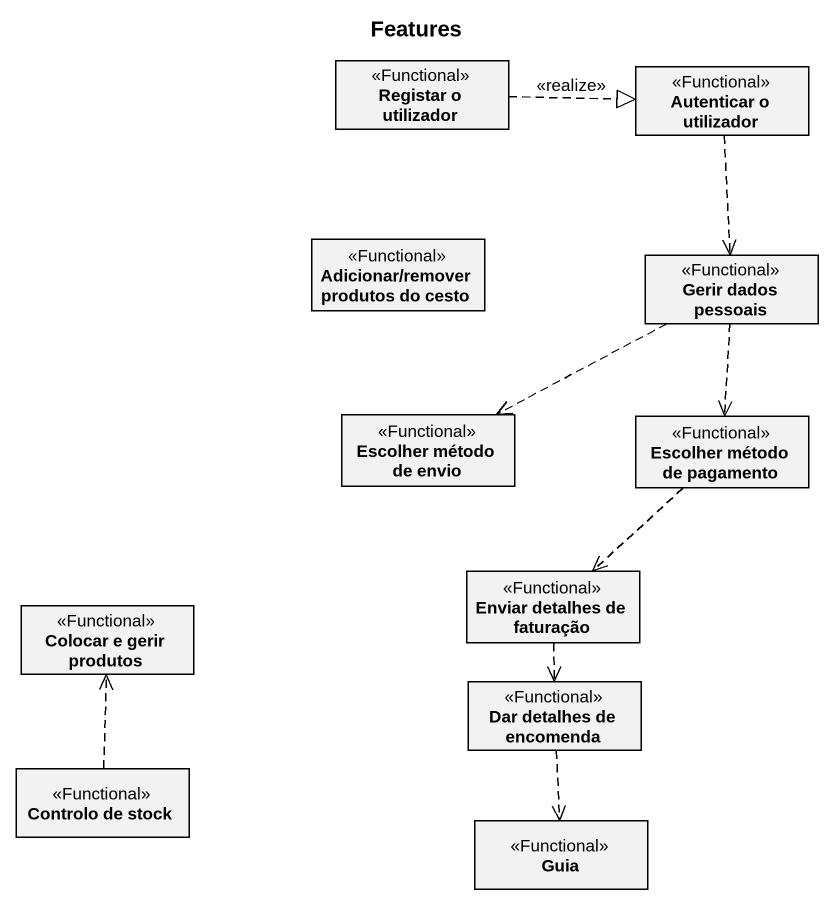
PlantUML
@startuml
title Features
hide circle
hide empty members
class "Registar o utilizador" as Registar_o_utilizador <<Functional>>
class "Autenticar o utilizador" as Autenticar_o_utilizador <<Functional>>
class "Adicionar/remover produtos do cesto" as Adicionar_remover_produtos <<Functional>>
class "Gerir dados pessoais" as Gerir_dados_pessoais <<Functional>>
class "Escolher método de envio" as Escolher_método_de_envio <<Functional>>
class "Escolher método de pagamento" as Escolher_método_de_pagamento <<Functional>>
class "Colocar e gerir produtos" as Colocar_e_gerir_produtos <<Functional>>
class "Enviar detalhes de faturação" as Enviar_detalhes_de_faturação <<Functional>>
class "Dar detalhes de encomenda" as Dar_detalhes_de_encomenda <<Functional>>
class "Controlo de stock" as Controlo_de_stock <<Functional>>
class Guia <<Functional>>
Registar_o_utilizador .right.|> Autenticar_o_utilizador : <<realize>>
Autenticar_o_utilizador ..> Gerir_dados_pessoais
Gerir_dados_pessoais .left.> Escolher_método_de_envio
Gerir_dados_pessoais ..> Escolher_método_de_pagamento
Escolher_método_de_pagamento ..> Enviar_detalhes_de_faturação
Enviar_detalhes_de_faturação ..> Dar_detalhes_de_encomenda
Dar_detalhes_de_encomenda ..> Guia
Controlo_de_stock .up.> Colocar_e_gerir_produtos
@enduml
